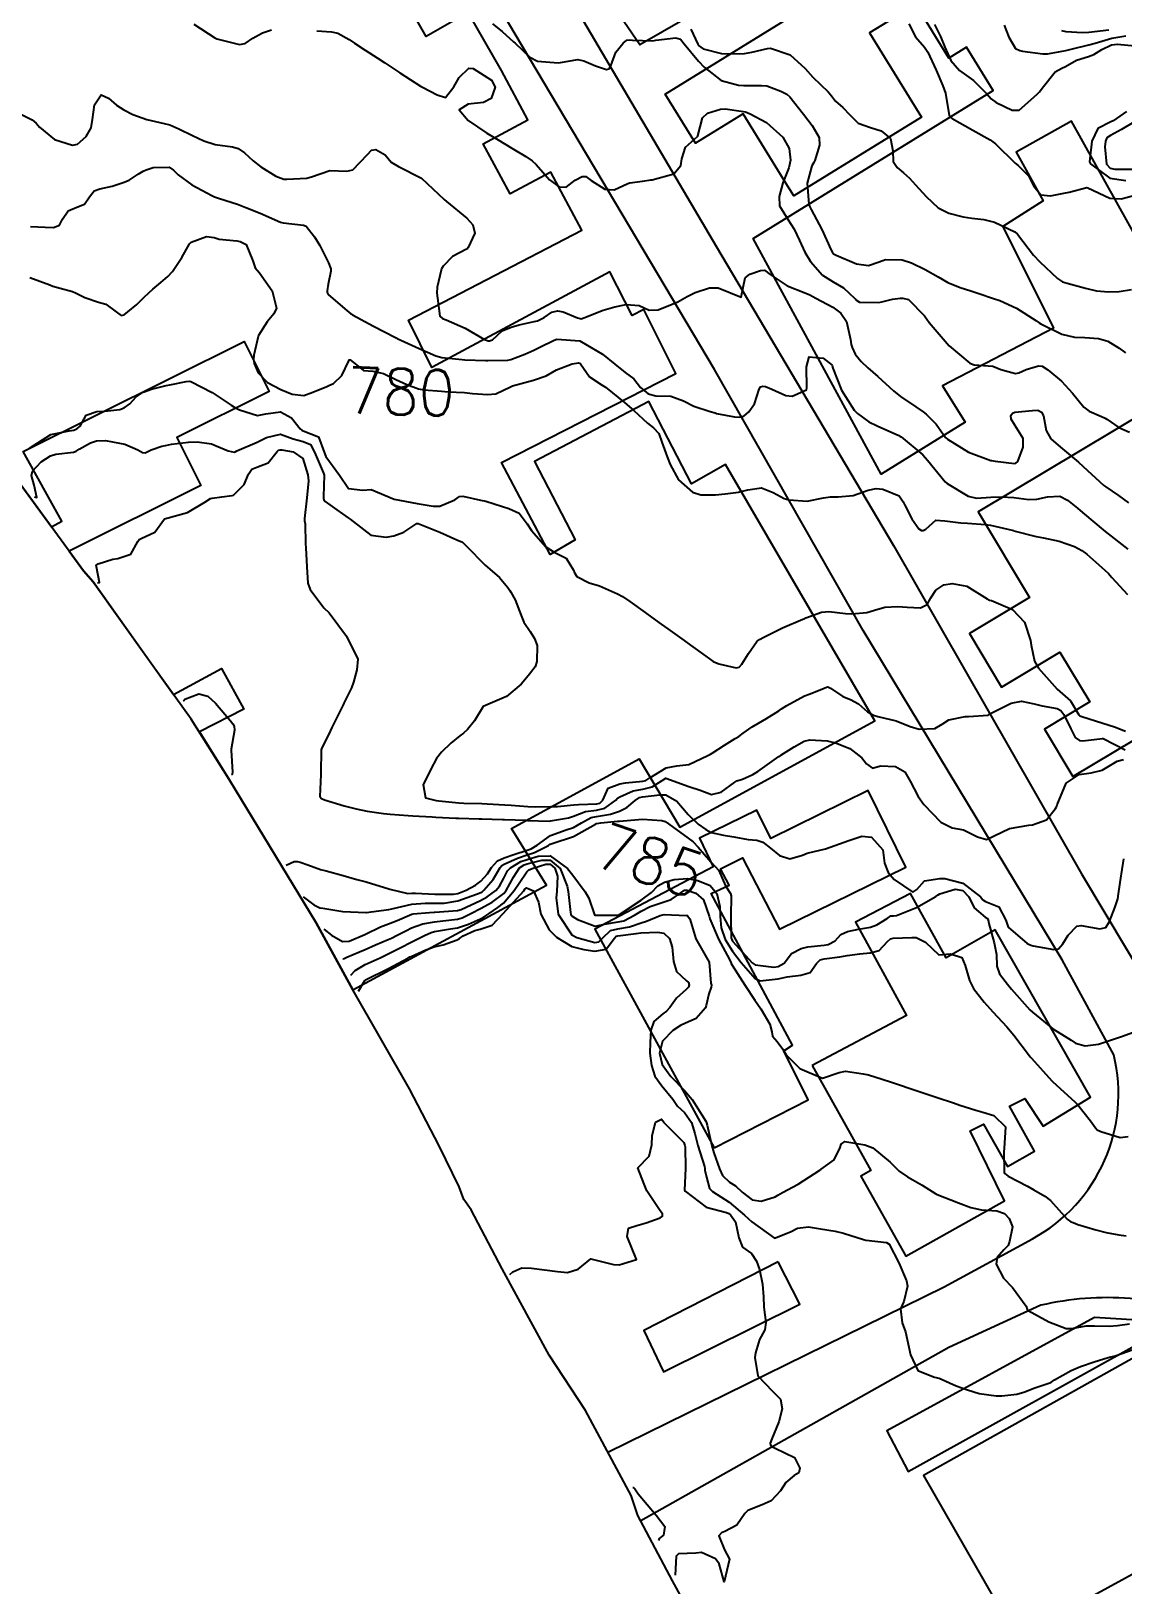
# Model space of a CAD drawing. Header units: metres. Extents: x 318500 to 325275, y 7408834 to 7428799.
# Drawn here: x 322362.6 to 322457.8, y 7421672.6 to 7421808 of the extents above; entities that cross this region are included whole.
import ezdxf
from ezdxf.enums import TextEntityAlignment as Align

# ---------------------------------------------------------------- set-up
doc = ezdxf.new("R2010")
doc.units = ezdxf.units.M
doc.header["$MEASUREMENT"] = 0
for name, color, linetype in [('Area', 45, 'Continuous'), ('Area Verde e de Lazer', 93, 'Continuous'), ('Cotas', 45, 'Continuous'), ('Curvas de Nivel 1m', 11, 'Continuous'), ('Curvas de Nivel 5m', 15, 'Continuous'), ('Edificações', 30, 'Continuous'), ('Vias Primárias', 230, 'Continuous')]:
    doc.layers.add(name, color=color, linetype=linetype)
doc.styles.add('Style-STANDARD', font='STANDARD.shx')

msp = doc.modelspace()

# ---------------------------------------------------------------- linework, layer by layer
at = {"layer": 'Area'}
msp.add_lwpolyline([(322421.92, 7421666.7), (322418.51, 7421672.92), (322415.5, 7421678.62), (322414.92, 7421680.37), (322410.95, 7421687.76), (322407.78, 7421692.6), (322403.68, 7421700.11), (322400.97, 7421705.27), (322400.32, 7421706.17), (322399.92, 7421707.26), (322398.18, 7421710.83), (322395.61, 7421715.82), (322390.66, 7421724.44), (322387.45, 7421730.29), (322379.88, 7421742.79), (322376.58, 7421748.05), (322373.08, 7421752.88), (322368.04, 7421760.02), (322367.19, 7421760.96), (322360.24, 7421770.51)], dxfattribs=at)
at = {"layer": 'Area Verde e de Lazer'}
msp.add_lwpolyline([(322461.94, 7421694.17), (322440.41, 7421682.11), (322448.52, 7421667.97), (322469.94, 7421679.72)], close=True, dxfattribs=at)
at = {"layer": 'Curvas de Nivel 1m', "flags": 128}
for points, elevation in [([(322376.81, 7421808.64), (322378.64, 7421807.45), (322378.8, 7421807.36), (322378.93, 7421807.32), (322380.79, 7421806.86), (322381.27, 7421806.93), (322381.93, 7421807.4), (322382.8, 7421807.87), (322383.56, 7421808.13)], 777), ([(322402.82, 7421808.66), (322403.68, 7421807.99), (322404.65, 7421807.1), (322404.8, 7421806.97), (322406.1, 7421805.76), (322406.77, 7421805.39), (322408.56, 7421805.26), (322408.77, 7421805.3), (322410.26, 7421805.55), (322410.78, 7421805.44), (322411.8, 7421805), (322412.77, 7421804.68), (322413.01, 7421804.74), (322413.14, 7421804.99), (322413.58, 7421806.19), (322414.22, 7421806.98), (322414.53, 7421807.24), (322414.8, 7421807.26), (322415.05, 7421807.22), (322416.8, 7421807.19), (322417.08, 7421807.22), (322418.81, 7421807.43), (322419.21, 7421807.31), (322419.54, 7421806.9), (322420.78, 7421805.39), (322421.27, 7421804.88), (322422.75, 7421803.72), (322424.28, 7421803.3), (322424.75, 7421803.29), (322426.28, 7421803.28), (322426.75, 7421803.24), (322427.96, 7421802.79), (322428.48, 7421802.52), (322428.74, 7421802.3), (322429.95, 7421800.77), (322430.71, 7421799.78), (322431.3, 7421798.75), (322431.35, 7421798.08), (322430.93, 7421796.75), (322430.83, 7421796.58), (322430.66, 7421796.29), (322430.27, 7421794.76), (322430.42, 7421792.95), (322430.47, 7421792.75), (322430.61, 7421792.48), (322431.53, 7421790.74), (322432.35, 7421788.94), (322432.46, 7421788.73), (322432.56, 7421788.62), (322432.8, 7421788.48), (322434.55, 7421787.74), (322435.62, 7421787.6), (322436.55, 7421787.92), (322437.1, 7421788.12), (322438.55, 7421788.09), (322439.36, 7421787.83), (322440.54, 7421787.24), (322441.67, 7421786.61), (322442.53, 7421786.11), (322443.59, 7421785.66), (322444.52, 7421785.39), (322445.15, 7421785.19), (322446.51, 7421784.72), (322447.04, 7421784.53), (322448.5, 7421783.88), (322450.18, 7421782.8), (322450.48, 7421782.58), (322450.62, 7421782.49), (322452.47, 7421781.6), (322453.57, 7421781.34), (322454.46, 7421781.3), (322455.66, 7421781.22), (322456.46, 7421781), (322457.47, 7421780.39), (322458.02, 7421779.97)], 776), ([(322439.11, 7421808.65), (322439.69, 7421807.51), (322440.49, 7421806.62), (322440.79, 7421806.2), (322441.51, 7421804.61), (322442.1, 7421803.25), (322442.32, 7421802.6), (322442.65, 7421800.67), (322442.67, 7421800.6), (322442.72, 7421800.53), (322442.91, 7421800.41), (322444.7, 7421799.39), (322446.21, 7421798.55), (322446.68, 7421798.19), (322448.39, 7421796.52), (322448.66, 7421796.32), (322449.56, 7421795.41), (322450.01, 7421794.5), (322450.63, 7421793.76), (322451.46, 7421793.65), (322452.63, 7421793.9), (322453.11, 7421793.98), (322454.64, 7421794.39), (322454.71, 7421794.37), (322456.63, 7421793.45), (322457.63, 7421793.39), (322458.63, 7421793.67)], 774), ([(322441.35, 7421808.61), (322441.87, 7421807.55), (322442.27, 7421806.61), (322442.78, 7421805.46), (322443.54, 7421804.59), (322444.76, 7421803.73), (322445.92, 7421802.55), (322446.31, 7421802.12), (322446.73, 7421801.8), (322448.13, 7421801.12), (322448.73, 7421801.13), (322450.28, 7421802.5), (322450.5, 7421802.73), (322450.75, 7421803.05), (322451.87, 7421804.47), (322452.45, 7421804.79), (322452.78, 7421804.95), (322453.75, 7421805.48), (322454.79, 7421805.81), (322455.25, 7421805.97), (322455.94, 7421806.42), (322456.8, 7421806.82), (322457.3, 7421806.89), (322458.81, 7421806.74)], 773), ([(322387.53, 7421808.05), (322388.81, 7421807.95), (322389.35, 7421807.85), (322390.34, 7421807.29), (322390.8, 7421806.96), (322391.72, 7421806.35), (322392.78, 7421805.68), (322393.44, 7421805.25), (322394.76, 7421804.38), (322396.56, 7421803.21), (322396.74, 7421803.13), (322398.01, 7421802.47), (322398.73, 7421802.23), (322399.45, 7421803.17), (322399.94, 7421803.98), (322400.76, 7421804.79), (322401.14, 7421804.77), (322402.75, 7421803.75), (322403.07, 7421803.13), (322402.73, 7421802.15), (322402.06, 7421801.81), (322400.72, 7421801.64), (322399.94, 7421801.16), (322400.71, 7421800.23), (322402.35, 7421799.13), (322402.69, 7421798.92), (322403.18, 7421798.62), (322404.67, 7421797.73), (322405.75, 7421797.08), (322406.3, 7421796.72), (322406.65, 7421796.39), (322407.8, 7421795.06), (322408.63, 7421794.46), (322409.24, 7421794.43), (322410.04, 7421795.03), (322410.64, 7421795.35), (322410.97, 7421795.35), (322411.42, 7421795.01), (322412.63, 7421794.24), (322413.43, 7421794.18), (322414.64, 7421794.73), (322414.81, 7421794.79), (322415.91, 7421794.95), (322416.64, 7421795.05), (322416.76, 7421795.06), (322418.65, 7421795.58), (322419.25, 7421796.31), (322419.35, 7421796.9), (322419.65, 7421797.92), (322420.69, 7421798.83), (322420.72, 7421798.86), (322420.73, 7421798.89), (322421.13, 7421800.47), (322421.58, 7421800.88), (322422.72, 7421801.22), (322423.12, 7421801.25), (322424.72, 7421801.02), (322424.88, 7421800.99), (322425.3, 7421800.82), (322426.71, 7421800.05), (322428.13, 7421798.79), (322428.68, 7421797.79), (322428.8, 7421796.78), (322428.65, 7421796.1), (322428.15, 7421794.79), (322427.81, 7421793.61), (322427.84, 7421792.79), (322428.59, 7421791.58), (322429.13, 7421790.77), (322429.59, 7421789.78), (322430.06, 7421788.76), (322430.55, 7421787.93), (322431.61, 7421786.74), (322432.52, 7421786.17), (322433.42, 7421785.63), (322434.41, 7421784.7), (322434.46, 7421784.65), (322434.51, 7421784.6), (322434.81, 7421784.39), (322436.51, 7421784.36), (322436.77, 7421784.41), (322437.7, 7421784.66), (322438.41, 7421784.75), (322438.51, 7421784.75), (322438.6, 7421784.74), (322439.1, 7421784.64), (322440.49, 7421783.2), (322440.9, 7421782.61), (322442.45, 7421780.79), (322442.65, 7421780.59), (322444.44, 7421779.08), (322444.81, 7421778.94), (322446.43, 7421778.8), (322447.15, 7421778.53), (322448.42, 7421778.17), (322448.72, 7421778.22), (322449.35, 7421778.51), (322450.43, 7421778.85), (322450.75, 7421778.8), (322451.25, 7421778.48), (322452.42, 7421777.51), (322453.39, 7421776.45), (322454.38, 7421775.24), (322454.83, 7421774.88), (322455.91, 7421774.42), (322456.24, 7421774.28), (322456.37, 7421774.2), (322457.44, 7421773.47), (322458.36, 7421773.07)], 777), ([(322447.43, 7421808.53), (322447.84, 7421807.5), (322448.43, 7421806.52), (322448.8, 7421806.33), (322449.03, 7421806.28), (322450.79, 7421806.03), (322451.22, 7421806.05), (322452.8, 7421806.32), (322452.91, 7421806.35), (322453.26, 7421806.46), (322454.8, 7421806.82), (322455.35, 7421806.98), (322456.81, 7421807.42), (322458.04, 7421807.61)], 772), ([(322452.44, 7421808.08), (322452.82, 7421807.99), (322454.26, 7421807.89), (322454.81, 7421807.92), (322456.55, 7421808.14)], 771), ([(322361.78, 7421800.75), (322362.7, 7421800.29), (322363.05, 7421800.01), (322363.35, 7421799.65), (322364.67, 7421798.56), (322366.21, 7421798.07), (322366.67, 7421798.16), (322367.43, 7421798.85), (322367.86, 7421799.59), (322367.98, 7421800.31), (322368.15, 7421801.59), (322368.73, 7421802.46), (322369.35, 7421802.19), (322370.07, 7421801.56), (322370.71, 7421801.15), (322371.49, 7421800.76), (322372.7, 7421800.31), (322374.22, 7421799.98), (322374.7, 7421799.85), (322375.48, 7421799.49), (322376.68, 7421798.92), (322377.66, 7421798.47), (322378.67, 7421798.14), (322380.17, 7421797.93), (322380.67, 7421797.79), (322381.22, 7421797.41), (322381.97, 7421796.72), (322382.65, 7421796.19), (322383.95, 7421795.38), (322384.64, 7421795.11), (322384.9, 7421795.11), (322386.64, 7421795.21), (322386.75, 7421795.23), (322387.07, 7421795.33), (322388.65, 7421795.88), (322390.14, 7421795.8), (322390.65, 7421795.94), (322391.94, 7421797.27), (322392.28, 7421797.65), (322392.67, 7421797.7), (322393.47, 7421797.25), (322394.01, 7421796.59), (322394.65, 7421796.21), (322396.64, 7421795.21), (322398.61, 7421793.35), (322398.81, 7421793.18), (322400.59, 7421791.72), (322401.12, 7421791.14), (322401.3, 7421790.41), (322400.72, 7421789.15), (322400.64, 7421789.06), (322400.56, 7421789.01), (322399.34, 7421788.38), (322398.54, 7421787.54), (322398.4, 7421787.31), (322398.36, 7421787.18), (322398, 7421785.69), (322397.97, 7421785.19), (322398.05, 7421784.74), (322398.24, 7421783.18), (322398.48, 7421782.97), (322398.8, 7421782.85), (322400.46, 7421782.14), (322402.15, 7421781.13), (322402.45, 7421781.01), (322402.57, 7421781.01), (322402.83, 7421781.12), (322403.69, 7421781.88), (322404.47, 7421782.21), (322405.15, 7421782.41), (322406.47, 7421782.7), (322406.77, 7421782.78), (322407.35, 7421783.06), (322408.01, 7421783.53), (322408.49, 7421783.65), (322409, 7421783.56), (322410.24, 7421783.02), (322410.48, 7421782.96), (322410.55, 7421782.95), (322410.8, 7421783.02), (322412.49, 7421783.69), (322413.49, 7421783.98), (322414.49, 7421784.19), (322415.63, 7421784.09), (322416.49, 7421783.69), (322417.28, 7421783.72), (322418.49, 7421784.21), (322418.98, 7421784.42), (322419.81, 7421784.9), (322420.26, 7421785.13), (322420.51, 7421785.23), (322421.75, 7421785.64), (322422.51, 7421785.64), (322424.5, 7421784.83), (322424.85, 7421786.5), (322425.26, 7421786.82), (322426.19, 7421787.16), (322426.54, 7421787.19), (322427.04, 7421786.8), (322428.52, 7421785.81), (322430.01, 7421785.25), (322430.5, 7421785.02), (322431.03, 7421784.74), (322432.49, 7421783.95), (322433.2, 7421783.43), (322433.69, 7421782.71), (322434.04, 7421781.13), (322434.1, 7421780.71), (322434.17, 7421780.43), (322434.44, 7421779.85), (322434.96, 7421779.21), (322435.54, 7421778.68), (322436.42, 7421777.9), (322437.8, 7421776.66), (322438.39, 7421776.18), (322439.74, 7421775.27), (322440.37, 7421774.82), (322440.63, 7421774.62), (322441.51, 7421773.75), (322442.32, 7421772.59), (322442.35, 7421772.56), (322442.48, 7421772.45), (322444.33, 7421771.32), (322446.27, 7421770.59), (322446.32, 7421770.58), (322446.64, 7421770.54), (322448.32, 7421770.34), (322448.46, 7421770.36), (322448.63, 7421770.51), (322449.1, 7421771.74), (322449.09, 7421772.5), (322448.36, 7421773.66), (322448.03, 7421774.18), (322448.01, 7421774.52), (322448.16, 7421774.73), (322448.37, 7421774.8), (322449.91, 7421774.96), (322450.38, 7421774.98), (322450.68, 7421774.79), (322450.85, 7421774.48), (322451.09, 7421773.21), (322451.5, 7421772.47), (322452.34, 7421771.75), (322453.91, 7421770.44), (322454.31, 7421770.08), (322456.12, 7421768.41), (322456.29, 7421768.29), (322457.41, 7421767.53), (322458.28, 7421766.9)], 778), ([(322458.1, 7421801.02), (322457.21, 7421800.4), (322456.92, 7421800.2), (322456.72, 7421800.12), (322455.59, 7421799.54), (322455.06, 7421798.43), (322454.86, 7421796.63), (322454.95, 7421796.44), (322456.65, 7421795.2), (322458.03, 7421795.01)], 773), ([(322458.72, 7421800.09), (322457.66, 7421799.44), (322456.7, 7421798.91), (322456.39, 7421798.72), (322456.25, 7421798.42), (322456.21, 7421797.94), (322456.36, 7421796.41), (322456.66, 7421796.08), (322457.07, 7421796), (322458.66, 7421795.98)], 772), ([(322362.57, 7421790.99), (322363.85, 7421790.92), (322364.57, 7421790.91), (322365.09, 7421791.11), (322365.35, 7421791.62), (322365.86, 7421792.35), (322366.6, 7421792.68), (322367.26, 7421792.94), (322367.71, 7421793.59), (322368.11, 7421794.09), (322368.62, 7421794.26), (322369.68, 7421794.51), (322370.63, 7421794.82), (322371.16, 7421795.02), (322371.94, 7421795.54), (322372.37, 7421795.81), (322372.64, 7421795.92), (322373.25, 7421796.13), (322374.65, 7421796.16), (322375.04, 7421795.89), (322375.43, 7421795.49), (322376.63, 7421794.61), (322378.38, 7421793.69), (322378.61, 7421793.59), (322379.04, 7421793.44), (322380.6, 7421792.94), (322381.34, 7421792.66), (322382.59, 7421792.15), (322384.36, 7421791.37), (322384.58, 7421791.31), (322386.35, 7421791.12), (322386.58, 7421791.01), (322387.31, 7421790.08), (322387.77, 7421789.32), (322388.54, 7421787.82), (322388.74, 7421787.31), (322388.74, 7421787.09), (322388.51, 7421785.97), (322388.42, 7421785.39), (322388.41, 7421785.31), (322388.42, 7421785.23), (322388.5, 7421785.07), (322389.96, 7421783.82), (322390.48, 7421783.38), (322390.53, 7421783.34), (322390.64, 7421783.29), (322392.47, 7421782.31), (322394.37, 7421781.31), (322394.45, 7421781.27), (322394.53, 7421781.23), (322396.44, 7421780.34), (322397.9, 7421779.72), (322398.43, 7421779.58), (322400.19, 7421779.39), (322400.42, 7421779.38), (322402.24, 7421779.31), (322402.42, 7421779.31), (322404.18, 7421779.35), (322404.42, 7421779.39), (322405.66, 7421779.86), (322406.44, 7421780.2), (322407.02, 7421780.49), (322408.16, 7421781.05), (322408.36, 7421781.14), (322408.45, 7421781.16), (322410.45, 7421781.02), (322412.43, 7421779.87), (322413.51, 7421778.98), (322414.41, 7421778.26), (322415.16, 7421777.71), (322415.74, 7421776.95), (322416.39, 7421776.4), (322417.08, 7421776.24), (322418.39, 7421776.21), (322419.48, 7421775.8), (322420.38, 7421775.33), (322421.8, 7421774.87), (322422.24, 7421774.74), (322422.37, 7421774.7), (322423.92, 7421774.39), (322424.36, 7421774.36), (322424.73, 7421774.46), (322425.17, 7421774.82), (322425.66, 7421775.54), (322426.07, 7421776.81), (322426.19, 7421777.02), (322426.4, 7421777.08), (322426.63, 7421777.03), (322427.17, 7421776.8), (322428.39, 7421776.25), (322428.96, 7421776.2), (322430.21, 7421776.75), (322430.24, 7421776.92), (322430.21, 7421778.75), (322430.44, 7421779.63), (322431.65, 7421779.52), (322432.43, 7421778.9), (322432.47, 7421778.77), (322432.48, 7421778.73), (322432.51, 7421778.64), (322433.24, 7421776.72), (322434.37, 7421774.98), (322434.65, 7421774.7), (322435.65, 7421773.97), (322436.36, 7421773.6), (322438.24, 7421772.76), (322438.35, 7421772.71), (322438.39, 7421772.69), (322438.46, 7421772.65), (322440.33, 7421771.07), (322440.75, 7421770.61), (322442.29, 7421768.74), (322442.46, 7421768.59), (322444.28, 7421767.48), (322445.03, 7421767.31), (322446.28, 7421767.39), (322447.19, 7421767.43), (322448.28, 7421767.37), (322449.57, 7421767.2), (322450.28, 7421767.21), (322451.21, 7421767.41), (322452.28, 7421767.47), (322452.96, 7421767.14), (322453.81, 7421766.44), (322454.26, 7421766.06), (322456.24, 7421764.41), (322458.22, 7421762.86)], 779), ([(322362.47, 7421771.66), (322364.33, 7421772.85), (322365.92, 7421773.19), (322366.34, 7421773.24), (322366.6, 7421773.34), (322366.89, 7421773.59), (322367.41, 7421774.53), (322368.36, 7421774.85), (322369.03, 7421774.9), (322370.36, 7421775.04), (322370.74, 7421775.17), (322371.21, 7421775.54), (322371.78, 7421776.13), (322372.39, 7421776.54), (322373.1, 7421776.8), (322374.39, 7421777.12), (322374.7, 7421777.19), (322376.12, 7421777.47), (322376.4, 7421777.5), (322376.53, 7421777.47), (322378.39, 7421776.52), (322380.04, 7421775.42), (322380.37, 7421775.21), (322380.78, 7421775), (322382.36, 7421774.51), (322383.07, 7421774.67), (322384.36, 7421774.84), (322385.32, 7421774.32), (322386.08, 7421773.34), (322386.22, 7421773.22), (322386.34, 7421773.19), (322387.66, 7421772.65), (322388.16, 7421771.31), (322388.31, 7421770.93), (322389.5, 7421769.3), (322390.27, 7421768.16), (322391.53, 7421768.01), (322392.27, 7421768.07), (322394.26, 7421767.23), (322396.26, 7421766.83), (322397.66, 7421766.6), (322398.25, 7421766.62), (322399.55, 7421767.16), (322399.96, 7421767.46), (322400.26, 7421767.48), (322401.8, 7421767.13), (322402.26, 7421767.03), (322403.71, 7421766.57), (322404.25, 7421766.4), (322405.17, 7421766.01), (322405.86, 7421765.08), (322406.23, 7421764.49), (322407.48, 7421763.06), (322408.2, 7421762.59), (322409.24, 7421762.08), (322409.88, 7421761.02), (322409.97, 7421760.8), (322410.18, 7421760.48), (322411.25, 7421759.93), (322412.17, 7421759.67), (322413.72, 7421758.97), (322414.16, 7421758.73), (322414.81, 7421758.3), (322416.14, 7421757.34), (322416.7, 7421756.93), (322417.54, 7421756.33), (322418.12, 7421755.91), (322419.54, 7421754.9), (322420.1, 7421754.49), (322421.43, 7421753.53), (322422.08, 7421753.06), (322422.55, 7421752.85), (322424.08, 7421752.52), (322424.32, 7421752.58), (322424.56, 7421752.83), (322425.15, 7421753.77), (322425.88, 7421754.81), (322426.01, 7421754.92), (322426.11, 7421754.98), (322426.53, 7421755.22), (322428.12, 7421756.01), (322429.88, 7421756.75), (322430.05, 7421756.83), (322430.13, 7421756.86), (322431.52, 7421757.36), (322432.14, 7421757.42), (322433.59, 7421757.25), (322434.14, 7421757.21), (322435.47, 7421757.35), (322436.14, 7421757.55), (322437.02, 7421757.79), (322438.15, 7421757.87), (322438.98, 7421757.81), (322440.15, 7421757.76), (322440.72, 7421758.05), (322441.03, 7421758.61), (322441.48, 7421759.29), (322442.18, 7421759.74), (322442.89, 7421759.87), (322444.18, 7421759.62), (322445.95, 7421758.54), (322446.16, 7421758.42), (322446.32, 7421758.38), (322448.15, 7421757.61), (322449.19, 7421756.5), (322449.72, 7421754.89), (322449.79, 7421754.49), (322450.09, 7421753.1), (322450.41, 7421752.49), (322452.05, 7421750.65), (322452.29, 7421750.46), (322453.22, 7421749.63), (322453.95, 7421748.43), (322454.03, 7421748.33), (322454.2, 7421748.26), (322456.02, 7421747.7), (322457.04, 7421747.37), (322458.01, 7421747)], 781), ([(322362.92, 7421767.43), (322363.11, 7421767.37), (322362.88, 7421768.44), (322362.66, 7421769.28), (322362.75, 7421769.65), (322363.49, 7421770.46), (322364.31, 7421771), (322364.78, 7421771.15), (322366.32, 7421771.33), (322366.53, 7421771.39), (322366.82, 7421771.59), (322367.79, 7421772.12), (322368.33, 7421772.31), (322369.1, 7421772.34), (322370.33, 7421772.1), (322370.78, 7421772), (322371.93, 7421771.53), (322372.32, 7421771.3), (322372.57, 7421771.27), (322373.08, 7421771.51), (322374, 7421771.83), (322374.32, 7421771.91), (322374.84, 7421772), (322376.33, 7421772.19), (322377.09, 7421772.23), (322378.33, 7421772.05), (322378.76, 7421771.87), (322379.8, 7421771.43), (322380.32, 7421771.31), (322380.4, 7421771.34), (322380.54, 7421771.42), (322382.33, 7421772.18), (322383.12, 7421772.6), (322384.34, 7421772.89), (322385.47, 7421772.49), (322386.33, 7421772.25), (322386.98, 7421771.98), (322387.33, 7421771.32), (322388.1, 7421769.5), (322388.16, 7421769.31), (322388.11, 7421767.46), (322388.1, 7421767.31), (322388.12, 7421767.17), (322388.26, 7421767.02), (322389.26, 7421766.29), (322390.24, 7421765.6), (322390.44, 7421765.48), (322390.7, 7421765.28), (322392.22, 7421764.09), (322393.56, 7421763.9), (322394.22, 7421764.01), (322395.11, 7421764.34), (322396.24, 7421765.1), (322396.34, 7421765.11), (322398.23, 7421764.33), (322399.71, 7421763.66), (322400.21, 7421763.48), (322400.55, 7421763.15), (322402.19, 7421761.47), (322402.6, 7421761.12), (322403.45, 7421760.39), (322404.16, 7421759.53), (322404.33, 7421759.27), (322404.44, 7421759.1), (322404.81, 7421758.43), (322405.34, 7421757.08), (322405.55, 7421756.51), (322406.12, 7421755.67), (322406.49, 7421755.07), (322406.72, 7421754.45), (322406.71, 7421753.06), (322406.55, 7421752.59), (322406.06, 7421751.97), (322405.66, 7421751.48), (322405.32, 7421751.08), (322404.04, 7421750.01), (322402.03, 7421749.13), (322401.26, 7421747.89), (322400.66, 7421747.14), (322400.31, 7421746.83), (322399.99, 7421746.58), (322399.2, 7421745.94), (322398.38, 7421745.17), (322397.96, 7421744.61), (322397.46, 7421743.68), (322397.22, 7421743.19), (322396.79, 7421742.33), (322396.98, 7421741.19), (322397.92, 7421740.96), (322398.16, 7421740.93), (322399.91, 7421740.76), (322400.33, 7421740.73), (322401.91, 7421740.69), (322402.36, 7421740.67), (322403.91, 7421740.58), (322404.46, 7421740.54), (322405.91, 7421740.44), (322406.56, 7421740.41), (322407.91, 7421740.42), (322408.51, 7421740.44), (322409.91, 7421740.56), (322410.32, 7421740.61), (322411.92, 7421740.66), (322412.19, 7421740.72), (322412.44, 7421740.98), (322412.91, 7421742.01), (322413.94, 7421742.41), (322414.42, 7421742.48), (322415.95, 7421742.64), (322416.19, 7421742.69), (322416.55, 7421742.93), (322417.96, 7421743.8), (322418.91, 7421743.96), (322419.96, 7421744.09), (322421.6, 7421744.87), (322421.83, 7421745), (322421.97, 7421745.09), (322423.06, 7421745.77), (322423.99, 7421746.36), (322424.29, 7421746.54), (322424.69, 7421746.82), (322425.46, 7421747.36), (322426.01, 7421747.68), (322426.72, 7421748.1), (322427.79, 7421748.78), (322428.03, 7421748.94), (322428.48, 7421749.22), (322430.04, 7421750.06), (322430.53, 7421750.26), (322431.74, 7421750.73), (322431.95, 7421750.84), (322432.05, 7421750.85), (322432.29, 7421750.73), (322433.36, 7421750.02), (322434.04, 7421749.74), (322434.74, 7421749.39), (322435.52, 7421748.68), (322436.03, 7421748.38), (322436.42, 7421748.27), (322438.02, 7421747.89), (322439.24, 7421747.4), (322440.01, 7421747.16), (322441.38, 7421747.23), (322442.02, 7421747.59), (322442.62, 7421747.98), (322444.03, 7421748.27), (322444.31, 7421748.28), (322446.03, 7421748.38), (322446.12, 7421748.44), (322446.24, 7421748.54), (322448.04, 7421749.43), (322448.94, 7421749.6), (322450.04, 7421749.38), (322450.74, 7421749.19), (322452.04, 7421748.98), (322452.38, 7421748.8), (322452.62, 7421748.45), (322453.24, 7421747.21), (322453.63, 7421746.44), (322454, 7421746.18), (322454.29, 7421746.14), (322456, 7421746.36), (322456.05, 7421746.36), (322457.98, 7421745.36)], 782), ([(322368.39, 7421759.93), (322368.57, 7421759.96), (322368.31, 7421761.31), (322368.29, 7421761.47), (322368.45, 7421761.58), (322369.75, 7421762), (322370.19, 7421762.05), (322371.3, 7421762.43), (322371.92, 7421763.52), (322372.03, 7421763.7), (322372.21, 7421763.78), (322373.4, 7421764.33), (322374.24, 7421765.5), (322376.25, 7421766.07), (322377.77, 7421766.96), (322378.26, 7421767.27), (322378.39, 7421767.31), (322379.24, 7421767.43), (322380.15, 7421767.53), (322380.26, 7421767.57), (322381.19, 7421768.5), (322381.56, 7421769.4), (322381.87, 7421769.83), (322382.3, 7421770.02), (322383.29, 7421770.39), (322384.05, 7421771.37), (322384.19, 7421771.5), (322384.32, 7421771.53), (322384.47, 7421771.51), (322385.45, 7421771.35), (322386.31, 7421770.75), (322386.75, 7421769.33), (322386.79, 7421768.82), (322386.65, 7421767.33), (322386.44, 7421765.53), (322386.44, 7421765.34), (322386.5, 7421765.07), (322386.54, 7421763.33), (322386.56, 7421762.98), (322386.66, 7421761.33), (322386.75, 7421759.91), (322386.93, 7421759.33), (322388.14, 7421757.76), (322388.6, 7421757.3), (322390.1, 7421755.28), (322391.09, 7421753.27), (322391, 7421752.34), (322390.71, 7421751.27), (322390.54, 7421750.77), (322390.03, 7421749.73), (322389.88, 7421749.42), (322389.81, 7421749.28), (322389.62, 7421748.89), (322388.84, 7421747.3), (322388.56, 7421746.73), (322387.97, 7421745.53), (322387.9, 7421745.38), (322387.89, 7421745.31), (322387.86, 7421743.39), (322387.86, 7421743.31), (322387.86, 7421743.23), (322387.77, 7421741.31), (322387.92, 7421741.13), (322388.2, 7421741.02), (322389.91, 7421740.49), (322390.94, 7421740.23), (322391.9, 7421740.02), (322393.33, 7421739.81), (322393.9, 7421739.75), (322395.47, 7421739.64), (322395.9, 7421739.61), (322397.56, 7421739.52), (322397.89, 7421739.5), (322399.64, 7421739.41), (322399.89, 7421739.4), (322401.67, 7421739.34), (322401.89, 7421739.34), (322403.71, 7421739.29), (322403.89, 7421739.28), (322405.74, 7421739.23), (322405.89, 7421739.22), (322407.78, 7421739.16), (322407.89, 7421739.17), (322409.47, 7421739.45), (322409.9, 7421739.59), (322410.93, 7421739.98), (322411.91, 7421740.12), (322412.62, 7421740.27), (322413.57, 7421740.97), (322413.74, 7421741.16), (322413.92, 7421741.28), (322415.09, 7421741.79), (322415.94, 7421741.95), (322416.74, 7421742.13), (322417.95, 7421742.91), (322419.94, 7421742.16), (322420.92, 7421741.86), (322421.93, 7421741.46), (322422.77, 7421741.69), (322423.95, 7421742.55), (322424.13, 7421742.65), (322424.61, 7421742.82), (322425.53, 7421743.23), (322425.96, 7421743.49), (322427.79, 7421744.78), (322427.9, 7421744.85), (322427.97, 7421744.9), (322429.12, 7421745.63), (322429.99, 7421746.13), (322430.49, 7421746.25), (322431.99, 7421746.14), (322432.73, 7421745.97), (322433.98, 7421745.48), (322435.04, 7421744.68), (322435.43, 7421744.15), (322435.96, 7421743.78), (322436.66, 7421743.97), (322437.96, 7421743.9), (322438.76, 7421743.44), (322439.25, 7421742.63), (322439.93, 7421741.31), (322440.44, 7421740.61), (322441.9, 7421739.06), (322442.89, 7421738.58), (322443.89, 7421738.39), (322445.11, 7421737.78), (322445.88, 7421737.54), (322447.89, 7421738.51), (322449.58, 7421738.81), (322449.9, 7421738.84), (322451.12, 7421739.25), (322451.92, 7421740.25), (322451.98, 7421740.39), (322452.01, 7421740.46), (322452.04, 7421740.58), (322452.83, 7421742.45), (322453.96, 7421743.21), (322455.02, 7421743.36), (322455.96, 7421743.58), (322457.29, 7421744.39), (322457.83, 7421744.52)], 783), ([(322375.86, 7421749.69), (322375.9, 7421749.66), (322375.93, 7421749.66), (322376.02, 7421749.79), (322377.23, 7421750.26), (322378.03, 7421750.04), (322378.69, 7421749.43), (322380, 7421747.89), (322380.21, 7421747.63), (322380.31, 7421747.42), (322380.34, 7421747.07), (322380.06, 7421745.42), (322380.06, 7421745.33), (322380.16, 7421743.42), (322380.14, 7421743.21), (322380.09, 7421743.19)], 784), ([(322384.85, 7421735.31), (322385.54, 7421735.64), (322385.84, 7421735.62), (322386.06, 7421735.56), (322386.75, 7421735.33), (322387.83, 7421734.94), (322388.33, 7421734.81), (322389.83, 7421734.4), (322391.02, 7421734.07), (322391.82, 7421733.85), (322393.79, 7421733.26), (322393.81, 7421733.25), (322393.87, 7421733.23), (322395.44, 7421732.84), (322395.81, 7421732.86), (322396.13, 7421732.88), (322397.81, 7421732.77), (322399.44, 7421732.79), (322399.81, 7421732.85), (322400.54, 7421733.14), (322401.36, 7421733.58), (322401.82, 7421733.92), (322402.4, 7421734.55), (322402.74, 7421735.11), (322403.26, 7421735.69), (322403.85, 7421735.94), (322404.7, 7421736.25), (322405.86, 7421736.63), (322406.19, 7421736.74), (322406.74, 7421737.06), (322407.88, 7421737.89), (322409.24, 7421738.39), (322409.89, 7421738.59), (322410.59, 7421739.01), (322411.43, 7421739.47), (322411.9, 7421739.56), (322413.12, 7421739.76), (322413.91, 7421740.03), (322414.54, 7421740.33), (322415.27, 7421740.95), (322415.66, 7421741.21), (322415.92, 7421741.26), (322417.41, 7421741.43), (322417.93, 7421741.45), (322418.9, 7421740.9), (322419.9, 7421739.72), (322420.77, 7421738.88), (322421.43, 7421738.42), (322421.88, 7421738.17), (322422.98, 7421737.94), (322423.88, 7421737.79), (322425.13, 7421737.56), (322425.88, 7421737.48), (322426.4, 7421737.33), (322427.06, 7421736.79), (322427.86, 7421736.15), (322428.76, 7421735.86), (322429.86, 7421736.18), (322430.26, 7421736.35), (322431.87, 7421736.73), (322433.88, 7421737.45), (322435.03, 7421737.83), (322435.88, 7421737.74), (322436.86, 7421736.66), (322437.01, 7421735.5), (322437.32, 7421734.66), (322437.83, 7421734.06), (322439.47, 7421732.97), (322439.82, 7421733.2), (322440.5, 7421733.94), (322441.83, 7421734.16), (322442.27, 7421734.15), (322443.83, 7421733.75), (322445.36, 7421732.55), (322445.56, 7421732.3), (322445.81, 7421732.14), (322446.96, 7421731.68), (322447.59, 7421730.51), (322447.78, 7421729.92), (322449.43, 7421728.49), (322449.76, 7421728.33), (322449.97, 7421728.27), (322451.75, 7421727.96), (322452.18, 7421728.02), (322452.55, 7421728.45), (322453, 7421729.22), (322453.78, 7421730), (322454.15, 7421730.06), (322455.78, 7421729.75), (322456.3, 7421729.89), (322456.6, 7421730.4), (322457.1, 7421731.69), (322457.33, 7421732.39), (322457.4, 7421732.8), (322457.63, 7421734.38), (322457.66, 7421734.56), (322457.86, 7421735.85)], 784), ([(322388.14, 7421729.73), (322388.81, 7421729.2), (322389.75, 7421728.66), (322390.34, 7421728.68), (322391.71, 7421729.26), (322391.74, 7421729.28), (322391.76, 7421729.29), (322393.07, 7421729.94), (322393.77, 7421730.2), (322394.51, 7421730.48), (322395.79, 7421731.04), (322395.92, 7421731.07), (322397.35, 7421731.18), (322397.76, 7421731.21), (322397.79, 7421731.21), (322397.82, 7421731.21), (322399.79, 7421731.35), (322400.09, 7421731.44), (322401.8, 7421732.23), (322402.37, 7421732.55), (322403.11, 7421733.11), (322403.44, 7421733.48), (322403.83, 7421734.19), (322404.13, 7421734.81), (322404.39, 7421735.09), (322405.29, 7421735.63), (322405.85, 7421735.82), (322406.81, 7421736.1), (322407.86, 7421736.13), (322409.37, 7421735.02), (322409.83, 7421734.45), (322410.92, 7421733), (322411.24, 7421732.44), (322411.72, 7421730.99), (322411.79, 7421730.94), (322411.84, 7421730.94), (322413.79, 7421730.94), (322413.83, 7421730.96), (322415.8, 7421732.25), (322416.69, 7421732.93), (322417.24, 7421733.5), (322417.82, 7421733.82), (322418.66, 7421734.07), (322419.83, 7421734.14), (322420.72, 7421733.98), (322421.82, 7421733.53), (322422.38, 7421732.85), (322422.65, 7421731.7), (322422.67, 7421730.85), (322422.76, 7421729.86), (322423.11, 7421728.84), (322423.74, 7421727.81), (322424.52, 7421726.82), (322425.72, 7421725.44), (322426.15, 7421725.24), (322427.72, 7421725.41), (322428.52, 7421725.57), (322429.72, 7421725.72), (322430.51, 7421725.96), (322431.08, 7421726.74), (322431.4, 7421727.07), (322431.74, 7421727.15), (322433.12, 7421727.33), (322433.74, 7421727.43), (322434.85, 7421727.58), (322435.74, 7421727.67), (322436.54, 7421727.87), (322437.25, 7421728.66), (322437.53, 7421728.89), (322437.76, 7421728.95), (322439.39, 7421729), (322439.77, 7421729.02), (322440.58, 7421728.61), (322441.74, 7421727.5), (322442.74, 7421727.59), (322443.74, 7421727.26), (322444.04, 7421726.57), (322444.41, 7421725.25), (322444.75, 7421724.55), (322445.69, 7421723.36), (322446.45, 7421722.53), (322447.66, 7421721.21), (322448.26, 7421720.5), (322449.63, 7421718.69), (322449.72, 7421718.58), (322449.8, 7421718.49), (322451.6, 7421716.51), (322451.65, 7421716.46), (322452.66, 7421715.51), (322453.58, 7421714.68), (322453.84, 7421714.43), (322454.95, 7421713.03), (322455.39, 7421712.41), (322455.55, 7421712.25), (322455.86, 7421712.09), (322457.54, 7421711.56), (322458.24, 7421711.67)], 786), ([(322389.82, 7421727.1), (322389.86, 7421727.14), (322390.13, 7421727.28), (322391.25, 7421727.75), (322391.74, 7421727.96), (322392.64, 7421728.36), (322393.75, 7421728.84), (322394.02, 7421728.96), (322394.52, 7421729.22), (322395.34, 7421729.63), (322395.77, 7421729.84), (322396.77, 7421730.2), (322397.78, 7421730.38), (322398.49, 7421730.46), (322399.78, 7421730.6), (322400.2, 7421730.73), (322401, 7421731.13), (322401.79, 7421731.52), (322402.81, 7421732.1), (322403.81, 7421732.84), (322404.02, 7421733.1), (322404.65, 7421734.27), (322405.2, 7421735.08), (322405.58, 7421735.34), (322405.85, 7421735.43), (322407.14, 7421735.76), (322407.85, 7421735.76), (322408.74, 7421735.03), (322409.35, 7421733.49), (322409.42, 7421733.02), (322409.63, 7421731.19), (322409.67, 7421731.02), (322409.79, 7421730.87), (322410.23, 7421730.57), (322411.78, 7421729.99), (322412.6, 7421730.16), (322413.78, 7421730.36), (322414.28, 7421730.46), (322415.2, 7421730.95), (322415.79, 7421731.31), (322416.58, 7421731.71), (322417.8, 7421732.12), (322418.4, 7421732.31), (322419.24, 7421732.9), (322419.58, 7421733.12), (322419.81, 7421733.13), (322420.57, 7421732.88), (322421.22, 7421732.28), (322421.72, 7421730.86), (322421.79, 7421730.64), (322422.53, 7421728.85), (322423.48, 7421727.08), (322423.6, 7421726.83), (322423.63, 7421726.73), (322423.73, 7421726.6), (322424.85, 7421724.82), (322425.69, 7421723.53), (322426.22, 7421722.8), (322427.01, 7421721.44), (322427.18, 7421720.79), (322427.25, 7421720.39), (322427.64, 7421719.95), (322428.14, 7421719.28), (322428.43, 7421718.77), (322429.61, 7421717.59), (322431.6, 7421716.73), (322433.06, 7421717.25), (322433.61, 7421717.34), (322435.15, 7421717.13), (322435.61, 7421717.02), (322436.81, 7421716.66), (322437.6, 7421716.4), (322437.96, 7421716.28), (322439.59, 7421715.72), (322440.89, 7421715.29), (322441.58, 7421715.07), (322443.03, 7421714.58), (322443.57, 7421714.39), (322444.95, 7421713.94), (322445.56, 7421713.79), (322446.53, 7421713.49), (322447.55, 7421712.51), (322447.42, 7421710.61), (322447.42, 7421710.51), (322447.41, 7421710.4), (322447.44, 7421708.51), (322447.5, 7421708.44), (322447.79, 7421708.21), (322449.48, 7421707.34), (322450.01, 7421707.01), (322450.97, 7421706.47), (322451.46, 7421706.08), (322452.91, 7421704.44), (322453.24, 7421704.23), (322453.44, 7421704.15), (322453.86, 7421704), (322455.43, 7421703.53), (322456.31, 7421703.28), (322457.43, 7421703.09), (322458.07, 7421703.01)], 787), ([(322390.49, 7421725.71), (322390.86, 7421726.13), (322391.72, 7421726.64), (322393.03, 7421727.24), (322393.51, 7421727.46), (322393.74, 7421727.57), (322394.83, 7421728.13), (322395.75, 7421728.59), (322396.16, 7421728.79), (322396.91, 7421729.19), (322397.5, 7421729.45), (322397.77, 7421729.52), (322399.18, 7421729.75), (322399.77, 7421729.86), (322400.73, 7421730.18), (322401.78, 7421730.64), (322402.1, 7421730.8), (322402.55, 7421731.11), (322403.29, 7421731.61), (322403.8, 7421732.01), (322404.73, 7421733.09), (322405.16, 7421733.74), (322405.83, 7421734.73), (322406, 7421734.9), (322406.37, 7421735.06), (322407.49, 7421735.4), (322407.85, 7421735.4), (322408.28, 7421735.04), (322408.51, 7421734.35), (322408.43, 7421733.03), (322408.37, 7421732.47), (322408.56, 7421731.03), (322409.76, 7421729.25), (322410.18, 7421729.01), (322411.75, 7421728.58), (322412.11, 7421728.62), (322412.44, 7421728.98), (322413.13, 7421729.61), (322413.77, 7421729.77), (322414.78, 7421729.94), (322415.78, 7421730.28), (322416.27, 7421730.44), (322417.44, 7421730.92), (322417.79, 7421731), (322419.75, 7421730.93), (322419.79, 7421730.93), (322419.82, 7421730.92), (322419.84, 7421730.89), (322420.03, 7421730.64), (322420.55, 7421728.88), (322421.73, 7421726.86), (322421.87, 7421725.02), (322421.91, 7421724.86), (322421.89, 7421724.67), (322421.7, 7421724.09), (322421.47, 7421723.08), (322421.39, 7421722.86), (322420.59, 7421721.95), (322419.66, 7421721.55), (322419.22, 7421721.33), (322418.56, 7421720.9), (322417.64, 7421719.97), (322417.4, 7421718.91), (322417.62, 7421717.93), (322418.38, 7421716.9), (322419.58, 7421715.68), (322420.24, 7421714.87), (322421.43, 7421712.98), (322421.49, 7421712.86), (322421.55, 7421712.65), (322421.94, 7421710.85), (322422.12, 7421710.24), (322422.62, 7421708.84), (322422.89, 7421708.25), (322423.48, 7421707.69), (322424.02, 7421707.37), (322424.59, 7421706.81), (322425.46, 7421706.15), (322426.24, 7421706.01), (322427.46, 7421706.39), (322427.71, 7421706.53), (322428.12, 7421706.77), (322429.48, 7421707.5), (322431.36, 7421708.72), (322431.43, 7421708.78), (322431.49, 7421708.82), (322432.6, 7421709.61), (322433.14, 7421710.7), (322433.22, 7421711), (322433.53, 7421711.22), (322435.28, 7421710.92), (322435.52, 7421710.85), (322435.98, 7421710.67), (322437.5, 7421709.43), (322438.29, 7421708.64), (322439, 7421708.14), (322439.48, 7421707.89), (322440.29, 7421707.42), (322441.47, 7421706.65), (322441.59, 7421706.59), (322443.46, 7421705.88), (322444.53, 7421705.48), (322445.45, 7421705.26), (322446.79, 7421705.18), (322447.45, 7421704.94), (322447.88, 7421704.51), (322448.15, 7421703.79), (322447.91, 7421702.51), (322447.77, 7421702.16), (322447.41, 7421701.77), (322446.81, 7421701.11), (322446.73, 7421700.52), (322447.37, 7421699.31), (322448.16, 7421698.5), (322449.34, 7421696.86), (322449.43, 7421696.58), (322449.51, 7421696.49), (322451.33, 7421695.49), (322452.83, 7421694.92), (322453.32, 7421694.92), (322454.58, 7421695.16), (322455.32, 7421695.16), (322456.59, 7421695.13), (322457.32, 7421695.19), (322458.37, 7421695.32)], 788), ([(322391.16, 7421724.33), (322391.7, 7421725.27), (322391.77, 7421725.31), (322393.72, 7421726.26), (322395.44, 7421727.2), (322395.63, 7421727.31), (322395.73, 7421727.36), (322397.01, 7421727.92), (322397.74, 7421728.18), (322398.54, 7421728.37), (322399.75, 7421728.8), (322399.97, 7421728.93), (322400.28, 7421729.14), (322401.29, 7421729.61), (322401.77, 7421729.74), (322402.81, 7421730.08), (322403.77, 7421731.1), (322405.55, 7421733.07), (322405.66, 7421733.22), (322405.81, 7421733.35), (322406.41, 7421733.06), (322406.84, 7421732.09), (322407.05, 7421731.05), (322407.77, 7421729.66), (322408.4, 7421729.03), (322409.75, 7421728.23), (322410.8, 7421727.95), (322411.74, 7421727.82), (322412.73, 7421727.99), (322413.47, 7421728.96), (322413.61, 7421729.11), (322413.76, 7421729.15), (322415.35, 7421729.36), (322415.77, 7421729.4), (322417.23, 7421729.46), (322417.77, 7421729.38), (322418.25, 7421728.91), (322418.49, 7421728.16), (322418.61, 7421726.9), (322418.88, 7421726.05), (322419.71, 7421725.26), (322419.92, 7421725.08), (322419.97, 7421724.88), (322419.91, 7421724.68), (322419.7, 7421724.47), (322418.87, 7421723.72), (322418.3, 7421722.9), (322418.01, 7421722.57), (322417.67, 7421722.34), (322416.9, 7421721.68), (322416.63, 7421720.93), (322416.57, 7421719.86), (322416.56, 7421718.93), (322416.68, 7421717.86), (322416.98, 7421716.92), (322417.59, 7421716.06), (322418.54, 7421714.9), (322418.97, 7421714.3), (322419.56, 7421713.74), (322420.19, 7421712.87), (322420.48, 7421711.93), (322420.73, 7421710.87), (322421.3, 7421709.05), (322421.34, 7421708.86), (322421.35, 7421708.72), (322421.48, 7421708.11), (322421.75, 7421707.13), (322422, 7421706.85), (322423.46, 7421705.94), (322424.8, 7421704.81), (322425.43, 7421704.23), (322427.41, 7421702.78), (322428.82, 7421703.36), (322429.42, 7421703.66), (322430.39, 7421703.77), (322431.42, 7421703.62), (322432.71, 7421703.41), (322433.42, 7421703.24), (322435.18, 7421702.67), (322435.36, 7421702.62), (322435.41, 7421702.62), (322437.19, 7421702.42), (322437.41, 7421702.26), (322438.26, 7421700.63), (322438.91, 7421699.08), (322439.01, 7421698.62), (322438.69, 7421697.28), (322438.41, 7421696.63), (322438.55, 7421695.4), (322438.82, 7421694.62), (322439.28, 7421692.62), (322439.91, 7421691.25), (322441.26, 7421690.71), (322441.36, 7421690.69), (322441.76, 7421690.58), (322443.25, 7421689.93), (322444.23, 7421689.56), (322445.24, 7421689.25), (322446.72, 7421689.04), (322447.24, 7421689.04), (322448.54, 7421689.19), (322449.24, 7421689.41), (322450.01, 7421689.71), (322451.25, 7421690.11), (322451.49, 7421690.22), (322451.82, 7421690.45), (322453.27, 7421691.27), (322454.09, 7421691.61), (322455.28, 7421692.01), (322456.49, 7421692.39), (322457.11, 7421692.55), (322457.28, 7421692.6), (322458.59, 7421693.06)], 789), ([(322415.06, 7421681.07), (322415.12, 7421681.06), (322415.23, 7421680.94), (322415.53, 7421680.51), (322417.09, 7421678.66), (322417.86, 7421677.67), (322417.73, 7421676.9), (322417.37, 7421676.6), (322417.3, 7421676.43)], 791)]:
    msp.add_lwpolyline(points, dxfattribs=dict(at, elevation=elevation))
at = {"layer": 'Curvas de Nivel 5m', "flags": 128}
for points, elevation in [([(322420.11, 7421808.19), (322420.72, 7421806.89), (322420.8, 7421806.76), (322421.21, 7421806.47), (322422.79, 7421806.08), (322423.59, 7421806.05), (322424.79, 7421806.07), (322425.44, 7421806.19), (322426.8, 7421806.52), (322427.07, 7421806.53), (322428.79, 7421805.95), (322430.1, 7421804.77), (322430.76, 7421804.01), (322432.09, 7421802.74), (322432.39, 7421802.39), (322432.73, 7421801.92), (322433.36, 7421801.36), (322433.99, 7421800.71), (322434.71, 7421800.01), (322435.78, 7421799.61), (322436.7, 7421799.34), (322437.52, 7421798.67), (322437.74, 7421797.6), (322437.76, 7421796.66), (322438.11, 7421796.12), (322438.65, 7421795.66), (322439.19, 7421795.19), (322439.71, 7421794.63), (322440.62, 7421793.61), (322441.69, 7421792.61), (322442.61, 7421792.16), (322443.86, 7421791.84), (322444.6, 7421791.72), (322445.66, 7421791.61), (322446.6, 7421791.36), (322448.37, 7421790.52), (322448.59, 7421790.33), (322449.98, 7421788.5), (322450.55, 7421787.91), (322452.09, 7421786.47), (322452.34, 7421786.27), (322452.53, 7421786.18), (322452.93, 7421786.05), (322454.52, 7421785.61), (322455.48, 7421785.39), (322456.52, 7421785.28), (322457.45, 7421785.33), (322458.52, 7421785.49)], 775), ([(322362.51, 7421786.54), (322364.24, 7421785.89), (322364.5, 7421785.8), (322365.16, 7421785.62), (322366.21, 7421785.31), (322366.5, 7421785.2), (322367.29, 7421784.79), (322368.49, 7421784.38), (322369.13, 7421784.21), (322370.02, 7421783.56), (322370.48, 7421783.23), (322370.73, 7421783.29), (322371.06, 7421783.54), (322371.82, 7421784.2), (322372.49, 7421784.86), (322373.22, 7421785.52), (322373.92, 7421786.1), (322374.52, 7421786.62), (322374.94, 7421787.07), (322375.24, 7421787.49), (322375.74, 7421788.28), (322376.42, 7421789.47), (322376.56, 7421789.61), (322377.91, 7421790.11), (322378.57, 7421790.02), (322379.01, 7421789.89), (322380.56, 7421789.74), (322380.83, 7421789.68), (322381.36, 7421789.41), (322381.94, 7421788), (322382.16, 7421787.4), (322382.52, 7421786.96), (322383.64, 7421785.38), (322384, 7421783.86), (322383.78, 7421783.38), (322383.18, 7421782.68), (322382.45, 7421781.5), (322382.42, 7421781.43), (322382.4, 7421781.39), (322382.04, 7421779.78), (322382, 7421779.4), (322382.06, 7421779.04), (322382.41, 7421778.23), (322383.23, 7421777.38), (322384.39, 7421776.78), (322385.38, 7421776.36), (322386.38, 7421776.26), (322387.17, 7421776.54), (322388.4, 7421777.05), (322388.58, 7421777.12), (322388.97, 7421777.3), (322389.71, 7421777.99), (322390.3, 7421779.29), (322390.35, 7421779.36), (322390.42, 7421779.37), (322390.54, 7421779.29), (322391.58, 7421778.44), (322392.41, 7421778.37), (322393.34, 7421778.17), (322394.4, 7421777.66), (322395.36, 7421777.22), (322396.39, 7421776.84), (322396.84, 7421776.76), (322398.39, 7421776.62), (322398.97, 7421776.59), (322400.39, 7421776.51), (322401.09, 7421776.44), (322402.39, 7421776.33), (322403.11, 7421776.4), (322404.4, 7421777.01), (322404.45, 7421777.05), (322404.58, 7421777.1), (322406.41, 7421777.58), (322407.5, 7421777.97), (322408.41, 7421778.5), (322409.79, 7421779.03), (322410.34, 7421779.1), (322410.42, 7421779.08), (322410.5, 7421779.02), (322411.29, 7421777.89), (322412.4, 7421777.16), (322412.67, 7421776.99), (322414.38, 7421775.61), (322415.15, 7421774.96), (322416.35, 7421773.85), (322416.86, 7421773.45), (322417.34, 7421772.93), (322417.59, 7421772.18), (322418.05, 7421770.91), (322418.31, 7421770.24), (322419.05, 7421768.9), (322420.28, 7421767.82), (322420.98, 7421767.59), (322422.28, 7421767.6), (322423.11, 7421767.68), (322424.28, 7421767.82), (322425.08, 7421768.03), (322426.28, 7421768.2), (322427.3, 7421767.81), (322428.27, 7421767.28), (322428.66, 7421767.16), (322430.27, 7421767.04), (322431.68, 7421767.33), (322432.28, 7421767.43), (322432.97, 7421767.41), (322434.28, 7421767.55), (322435.59, 7421767.99), (322436.28, 7421768.15), (322436.87, 7421768.08), (322438.28, 7421767.5), (322438.63, 7421767), (322438.81, 7421766.64), (322439.38, 7421765.51), (322440, 7421764.62), (322440.24, 7421764.49), (322440.37, 7421764.48), (322440.59, 7421764.61), (322441.47, 7421765.39), (322442.25, 7421765.34), (322443.66, 7421765.17), (322444.25, 7421765.12), (322445.79, 7421765), (322446.25, 7421764.95), (322448.14, 7421764.51), (322448.24, 7421764.48), (322448.28, 7421764.47), (322450.23, 7421763.97), (322450.87, 7421763.84), (322452.23, 7421763.57), (322453.56, 7421763.1), (322454.21, 7421762.75), (322454.64, 7421762.43), (322456.2, 7421761.03), (322456.52, 7421760.73), (322456.83, 7421760.4), (322458.17, 7421758.91)], 780), ([(322386.32, 7421732.55), (322387.26, 7421731.86), (322387.79, 7421731.6), (322388.05, 7421731.56), (322389.79, 7421731.28), (322391.79, 7421731.18), (322391.86, 7421731.19), (322392.25, 7421731.25), (322393.79, 7421731.45), (322394.07, 7421731.5), (322395.8, 7421731.9), (322396.97, 7421732.01), (322397.8, 7421731.99), (322398.63, 7421732), (322399.8, 7421732.19), (322401.45, 7421732.77), (322401.81, 7421732.93), (322401.93, 7421733), (322402.08, 7421733.12), (322402.88, 7421734.05), (322403.5, 7421735.1), (322403.66, 7421735.29), (322403.84, 7421735.39), (322405, 7421735.93), (322405.86, 7421736.22), (322406.49, 7421736.43), (322407.72, 7421737.04), (322407.87, 7421737.13), (322408.02, 7421737.19), (322409.88, 7421737.8), (322411.8, 7421738.9), (322411.89, 7421738.95), (322411.94, 7421738.94), (322412.28, 7421738.99), (322413.72, 7421739.14), (322413.89, 7421739.16), (322415.55, 7421739.29), (322415.9, 7421739.32), (322417.6, 7421739.21), (322417.89, 7421739.11), (322418.17, 7421738.91), (322419.88, 7421737.67), (322420.33, 7421737.34), (322420.76, 7421736.88), (322421.85, 7421735.59), (322422.55, 7421734.85), (322423.14, 7421733.52), (322423.57, 7421732.83), (322423.63, 7421732.65), (322423.6, 7421730.83), (322423.64, 7421728.96), (322423.68, 7421728.83), (322423.76, 7421728.7), (322425.47, 7421726.81), (322425.73, 7421726.62), (322427.36, 7421726.42), (322427.73, 7421726.47), (322428.27, 7421726.77), (322428.89, 7421727.61), (322429.75, 7421728.05), (322430.31, 7421728.19), (322431.75, 7421728.33), (322432.09, 7421728.39), (322432.69, 7421728.72), (322433.19, 7421729.28), (322433.77, 7421729.53), (322434.73, 7421729.73), (322435.78, 7421729.92), (322436.34, 7421730.11), (322437.23, 7421730.66), (322437.56, 7421730.89), (322437.79, 7421730.89), (322438.06, 7421730.92), (322439.8, 7421731.61), (322441.48, 7421732.59), (322441.67, 7421732.73), (322441.81, 7421732.8), (322443.17, 7421733.23), (322443.82, 7421733.11), (322444.34, 7421732.56), (322444.82, 7421731.58), (322445.79, 7421730.78), (322445.94, 7421730.69), (322446.03, 7421730.54), (322446.1, 7421730.22), (322446.56, 7421728.53), (322446.75, 7421727.52), (322446.8, 7421726.52), (322447.03, 7421725.83), (322447.71, 7421724.93), (322448.07, 7421724.51), (322449.68, 7421722.7), (322449.89, 7421722.49), (322451.66, 7421721.05), (322452.66, 7421720.44), (322453.27, 7421720.06), (322453.64, 7421719.8), (322454.49, 7421719.57), (322455.64, 7421719.72), (322457.66, 7421720.38), (322459.67, 7421721.11)], 785), ([(322404.34, 7421699.63), (322404.6, 7421699.85), (322405.38, 7421700.22), (322406.24, 7421700.19), (322407.38, 7421700.04), (322408.51, 7421699.89), (322409.37, 7421699.81), (322410.29, 7421700.09), (322411.39, 7421700.99), (322413.38, 7421700.51), (322413.88, 7421700.46), (322415.39, 7421700.94), (322414.58, 7421702.95), (322414.7, 7421703.67), (322415.42, 7421703.91), (322416.22, 7421704.13), (322417.44, 7421704.58), (322417.64, 7421704.7), (322417.65, 7421704.91), (322417.44, 7421705.19), (322416.28, 7421706.93), (322416.06, 7421707.51), (322415.49, 7421708.94), (322416.49, 7421709.94), (322416.71, 7421710.92), (322416.74, 7421711.72), (322417.03, 7421712.92), (322417.55, 7421713.18), (322417.67, 7421713.02), (322417.75, 7421712.91), (322419.52, 7421711.13), (322419.61, 7421710.88), (322419.63, 7421710.76), (322419.65, 7421708.88), (322419.58, 7421706.99), (322419.62, 7421706.88), (322421.45, 7421705.5), (322423.24, 7421705.03), (322423.44, 7421704.95), (322423.58, 7421704.83), (322424.02, 7421704.23), (322424.3, 7421702.82), (322424.61, 7421702.02), (322425.4, 7421701.45), (322425.85, 7421700.8), (322426.11, 7421700.06), (322426.37, 7421698.79), (322426.44, 7421697.69), (322426.47, 7421696.79), (322426.65, 7421695.45), (322426.56, 7421694.79), (322426.12, 7421693.97), (322425.76, 7421692.8), (322425.7, 7421692.38), (322425.97, 7421690.79), (322427.24, 7421689.45), (322427.95, 7421688.77), (322428.08, 7421687.91), (322427.79, 7421686.77), (322427.19, 7421685.3), (322427.04, 7421684.92), (322427.06, 7421684.78), (322427.18, 7421684.64), (322427.47, 7421684.48), (322429.16, 7421683.66), (322429.63, 7421682.74), (322429.53, 7421682.35), (322429.14, 7421682.11), (322428.39, 7421681.5), (322427.95, 7421680.77), (322427.11, 7421679.9), (322426.35, 7421679.54), (322425.1, 7421679.06), (322424.84, 7421678.8), (322424.14, 7421677.76), (322423.08, 7421677.23), (322422.8, 7421677.11), (322422.57, 7421676.84), (322423.05, 7421675.62), (322423.49, 7421674.82), (322423.02, 7421672.83), (322422.6, 7421674.4), (322422.27, 7421674.84), (322421.05, 7421675.38), (322420.57, 7421675.34), (322419.05, 7421675.27), (322418.85, 7421675.08), (322418.76, 7421673.42)], 790)]:
    msp.add_lwpolyline(points, dxfattribs=dict(at, elevation=elevation))
at = {"layer": 'Edificações'}
for points in [[(322360.24, 7421770.51), (322364.39, 7421764.81), (322365.29, 7421765.3), (322361.93, 7421771.37), (322381.2, 7421780.95), (322383.36, 7421776.6), (322375.32, 7421772.6), (322377.41, 7421768.41), (322365.94, 7421762.68), (322367.19, 7421760.96), (322368.04, 7421760.02), (322375.04, 7421750.18), (322379.22, 7421752.45), (322381.16, 7421748.9), (322377.28, 7421746.93), (322379.88, 7421742.79), (322387.45, 7421730.29), (322390.66, 7421724.44), (322407.53, 7421733.56), (322404.5, 7421738.52), (322415.62, 7421744.59), (322419.15, 7421738.62), (322436.17, 7421747.88), (322423.13, 7421770.24), (322420.18, 7421768.56), (322416.46, 7421775.72), (322406.5, 7421770.49), (322410.04, 7421763.66), (322407.85, 7421762.4), (322403.63, 7421770.41), (322418.81, 7421778.17), (322416.02, 7421783.74), (322415.01, 7421783.23), (322413.07, 7421787.05), (322397.54, 7421778.7), (322395.52, 7421782.83), (322410.62, 7421790.67), (322407.92, 7421795.73), (322404.36, 7421793.84), (322402.03, 7421798.2), (322405.92, 7421800.28), (322403.61, 7421804.6), (322400.72, 7421809.66), (322397.06, 7421807.56), (322393.74, 7421813.37)], [(322427.52, 7421813.66), (322415.68, 7421806.82), (322412.89, 7421810.91)], [(322466.14, 7421777.12), (322453.31, 7421800.18), (322448.49, 7421797.47), (322450.84, 7421793.24), (322447.31, 7421791), (322451.73, 7421782.12), (322442.06, 7421777.09), (322444.02, 7421773.94), (322436.7, 7421769.4), (322425.55, 7421789.94), (322446.47, 7421802.85), (322444.14, 7421806.62), (322442.61, 7421805.67), (322439.72, 7421810.35), (322435.68, 7421807.86), (322440.22, 7421800.52), (322429.09, 7421793.65), (322428.4, 7421794.77), (322424.67, 7421800.82), (322420.52, 7421798.26), (322417.89, 7421802.53), (322429.72, 7421809.83)]]:
    msp.add_lwpolyline(points, dxfattribs=at)
for points in [[(322459.99, 7421774.98), (322445.18, 7421766.12), (322449.65, 7421758.64), (322444.4, 7421755.5), (322447.19, 7421750.83), (322452.29, 7421753.88), (322454.89, 7421749.54), (322450.94, 7421747.18), (322453.41, 7421743.05), (322458.82, 7421746.28), (322459.98, 7421744.34), (322463.81, 7421746.63), (322464.8, 7421744.97), (322470.58, 7421748.43), (322465.97, 7421756.14), (322463.65, 7421754.75), (322461.24, 7421758.77), (322472.96, 7421765.78), (322470.07, 7421770.62), (322464.29, 7421767.16)], [(322422.15, 7421710.67), (322430.36, 7421714.85), (322428.23, 7421719.12), (322428.97, 7421719.61), (322421.9, 7421732.84), (322423.46, 7421733.58), (322422.72, 7421734.98), (322424.61, 7421735.96), (322427.85, 7421729.74), (322438.86, 7421735.15), (322435.59, 7421741.81), (322427.09, 7421737.63), (322425.87, 7421740.11), (322420.89, 7421737.66), (322422.06, 7421735.17), (322411.75, 7421729.73)], [(322430.7, 7421717.85), (322435.82, 7421708.7), (322434.94, 7421708.21), (322438.86, 7421701.22), (322447.46, 7421706.04), (322444.46, 7421712.14), (322445.63, 7421712.72), (322447.73, 7421709.04), (322450.08, 7421710.38), (322447.9, 7421714.31), (322449.24, 7421714.98), (322450.83, 7421712.55), (322454.95, 7421715.08), (322446.64, 7421729.67), (322442.37, 7421727.24), (322439.27, 7421732.85), (322434.48, 7421730.33), (322438.92, 7421722.21)], [(322427.72, 7421700.72), (322416.01, 7421694.75), (322417.73, 7421691.14), (322429.61, 7421697.04)]]:
    msp.add_lwpolyline(points, close=True, dxfattribs=at)
msp.add_lwpolyline([(322462.39, 7421694.19), (322470.51, 7421679.64), (322474.78, 7421682.13), (322469.23, 7421690.41, 0.0979), (322467.3, 7421692.34, 0.060444), (322461.75, 7421695.16, 0.087169), (322459.01, 7421695.64), (322455.3, 7421695.88), (322437.2, 7421685.99), (322439.05, 7421682.46), (322460.69, 7421694.44)], format="xyb", close=True, dxfattribs=at)
at = {"layer": 'Vias Primárias'}
for points in [[(323715.64, 7420145.55, 0), (323709.04, 7420132.94)], [(323831.09, 7420001.79, 0), (323833.84, 7420008.44, 0.220888)], [(322412.9, 7421684.13), (322442.21, 7421698.55), (322449.91, 7421702.74, 0.340397), (322456.98, 7421718.78), (322452.49, 7421727.07), (322435.15, 7421755.78), (322422.18, 7421778.52), (322403.63, 7421809.75), (322396.14, 7421823.12, 0.103924), (322392.76, 7421827, 0.23439), (322384.29, 7421828.59), (322369.03, 7421823.41), (322355.57, 7421818.13), (322336.52, 7421811.25, 0.173825), (322331.33, 7421806.97, 0.218962), (322331.13, 7421805.07), (322338, 7421793.4)], [(322532.94, 7421588.92), (322531.25, 7421591.95), (322488, 7421666), (322473.97, 7421689.76, 0.137178), (322469.11, 7421694.43, 0.104948), (322458.41, 7421697.54, 0.074467), (322450.63, 7421696.95), (322442.62, 7421693.25), (322415.75, 7421678.14)]]:
    msp.add_lwpolyline(points, format="xyb", dxfattribs=at)
msp.add_lwpolyline([(322410.1, 7421810.03), (322422.35, 7421789.23), (322437.79, 7421763.18), (322454.17, 7421734.56), (322466.12, 7421714.59), (322473.71, 7421701.9), (322493.22, 7421668.35), (322507.99, 7421643.02), (322520.48, 7421621.42)], dxfattribs=at)

# ---------------------------------------------------------------- texts
at = {"layer": 'Cotas', "style": 'Style-STANDARD'}
for s, rotation, p in [('780', 358.2514, (322394.85, 7421776.59, 780)), ('785', 341.2594, (322416.62, 7421735.69, 785))]:
    msp.add_text(s, height=4, rotation=rotation, dxfattribs=at).set_placement(p, align=Align.MIDDLE_CENTER)

doc.saveas('drawing.dxf')
